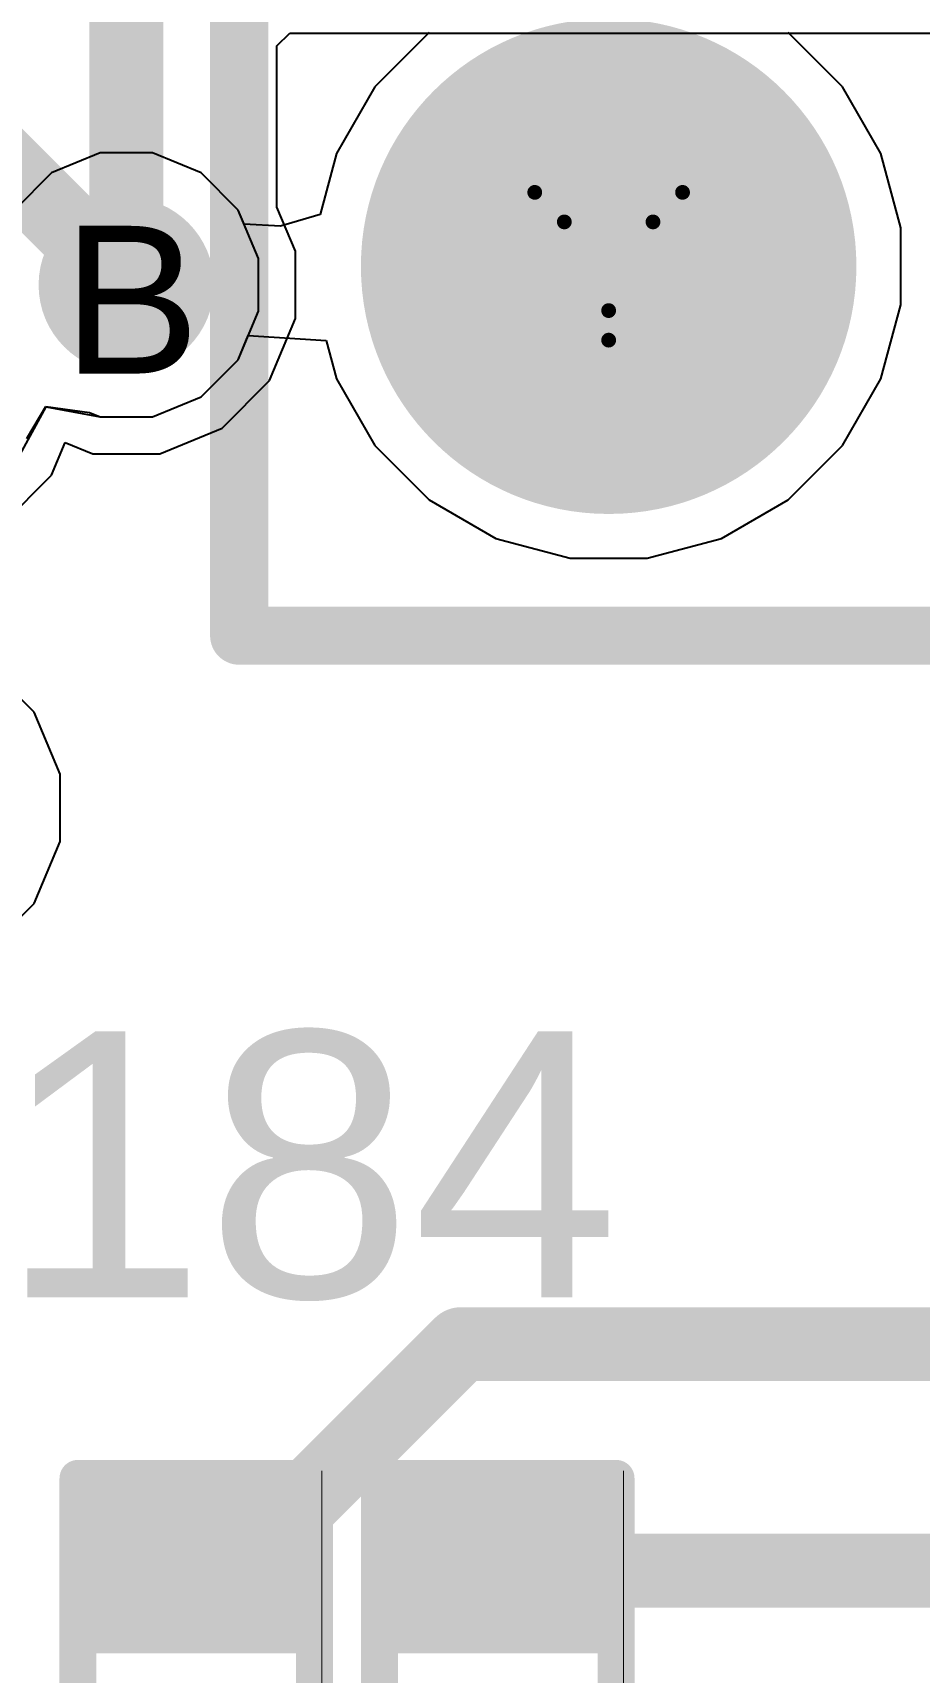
# Model space of a CAD drawing. Header units: inches. Extents: x 0 to 5379, y 0 to 5429.
# Drawn here: x 107.79 to 110.84, y 141.36 to 147 of the extents above; entities that cross this region are included whole.
import ezdxf

# ---------------------------------------------------------------- set-up
doc = ezdxf.new("R2010")
doc.units = ezdxf.units.IN
for name, color, linetype in [('Bottom Layer', 5, 'Continuous'), ('Bottom Solder', 6, 'Continuous'), ('Drill Drawing', 1, 'Continuous'), ('GND01', 16, 'Continuous'), ('GND02', 76, 'Continuous'), ('Multi-Layer', 9, 'Continuous'), ('Pad Holes', 156, 'Continuous'), ('PWR', 156, 'Continuous'), ('SIG 01', 90, 'Continuous'), ('Top Layer', 1, 'Continuous'), ('Top Overlay', 2, 'Continuous'), ('Top Paste', 8, 'Continuous'), ('Top Solder', 216, 'Continuous'), ('Via Holes', 16, 'Continuous')]:
    doc.layers.add(name, color=color, linetype=linetype)
doc.styles.add('Arial', font='', dxfattribs={"height": 0.2})
doc.styles.get('Arial').set_extended_font_data('Arial')

# ---------------------------------------------------------------- blocks, each defined once
blk = doc.blocks.new('R___0402_322')
at = {"layer": 'Top Layer'}
for points in [[(-0.6985, -0.3175), (-0.6985, 0.3175), (-0.2413, 0.3175), (-0.2413, -0.3175)], [(0.2413, -0.3175), (0.2413, 0.3175), (0.6985, 0.3175), (0.6985, -0.3175)]]:
    blk.add_hatch(color=1, dxfattribs=at).paths.add_polyline_path(points)
at = {"layer": 'Top Paste'}
for points in [[(-0.6985, -0.3175), (-0.6985, 0.3175), (-0.2413, 0.3175), (-0.2413, -0.3175)], [(0.2413, -0.3175), (0.2413, 0.3175), (0.6985, 0.3175), (0.6985, -0.3175)]]:
    blk.add_hatch(color=8, dxfattribs=at).paths.add_polyline_path(points)
at = {"layer": 'Top Solder'}
for points in [[(-0.7535, -0.3725), (-0.7535, 0.3725), (-0.1863, 0.3725), (-0.1863, -0.3725)], [(0.1863, -0.3725), (0.1863, 0.3725), (0.7535, 0.3725), (0.7535, -0.3725)]]:
    blk.add_hatch(color=216, dxfattribs=at).paths.add_polyline_path(points)
at = {"layer": 'Top Overlay'}
for points in [[(-0.7874, 0.4064, 0.127, 0.127, 0), (-0.7874, -0.4064, 0.127, 0.127, 0)], [(-0.7874, 0.4064, 0.127, 0.127, 0), (0.7874, 0.4064, 0.127, 0.127, 0)], [(0.7874, 0.4064, 0.127, 0.127, 0), (0.7874, -0.4064, 0.127, 0.127, 0)], [(-0.7874, -0.4064, 0.127, 0.127, 0), (0.7874, -0.4064, 0.127, 0.127, 0)], [(-0.8128, -0.4318, 0.00323, 0.00323, 0), (0.8128, -0.4318, 0.00323, 0.00323, 0)]]:
    blk.add_lwpolyline(points, format="xyseb", dxfattribs=at)
for points in [[(-0.8191, 0.4064, 0.0635, 0.0635, 1), (-0.7556, 0.4064, 0.0635, 0.0635, 1)], [(-0.8191, 0.4064, 0.0635, 0.0635, 1), (-0.7556, 0.4064, 0.0635, 0.0635, 1)], [(0.7556, 0.4064, 0.0635, 0.0635, 1), (0.8191, 0.4064, 0.0635, 0.0635, 1)], [(0.7556, 0.4064, 0.0635, 0.0635, 1), (0.8191, 0.4064, 0.0635, 0.0635, 1)], [(-0.8191, -0.4064, 0.0635, 0.0635, 1), (-0.7556, -0.4064, 0.0635, 0.0635, 1)], [(-0.8191, -0.4064, 0.0635, 0.0635, 1), (-0.7556, -0.4064, 0.0635, 0.0635, 1)], [(0.7556, -0.4064, 0.0635, 0.0635, 1), (0.8191, -0.4064, 0.0635, 0.0635, 1)], [(0.7556, -0.4064, 0.0635, 0.0635, 1), (0.8191, -0.4064, 0.0635, 0.0635, 1)], [(-0.8136, -0.4318, 0.00161, 0.00161, 1), (-0.812, -0.4318, 0.00161, 0.00161, 1)], [(0.812, -0.4318, 0.00161, 0.00161, 1), (0.8136, -0.4318, 0.00161, 0.00161, 1)]]:
    blk.add_lwpolyline(points, format="xyseb", close=True, dxfattribs=at)
blk = doc.blocks.new('R___0402_325')
at = {"layer": 'Top Layer'}
for points in [[(-0.6985, -0.3175), (-0.6985, 0.3175), (-0.2413, 0.3175), (-0.2413, -0.3175)], [(0.2413, -0.3175), (0.2413, 0.3175), (0.6985, 0.3175), (0.6985, -0.3175)]]:
    blk.add_hatch(color=1, dxfattribs=at).paths.add_polyline_path(points)
at = {"layer": 'Top Paste'}
for points in [[(-0.6985, -0.3175), (-0.6985, 0.3175), (-0.2413, 0.3175), (-0.2413, -0.3175)], [(0.2413, -0.3175), (0.2413, 0.3175), (0.6985, 0.3175), (0.6985, -0.3175)]]:
    blk.add_hatch(color=8, dxfattribs=at).paths.add_polyline_path(points)
at = {"layer": 'Top Solder'}
for points in [[(-0.7535, -0.3725), (-0.7535, 0.3725), (-0.1863, 0.3725), (-0.1863, -0.3725)], [(0.1863, -0.3725), (0.1863, 0.3725), (0.7535, 0.3725), (0.7535, -0.3725)]]:
    blk.add_hatch(color=216, dxfattribs=at).paths.add_polyline_path(points)
at = {"layer": 'Top Overlay'}
for points in [[(-0.7874, 0.4064, 0.127, 0.127, 0), (-0.7874, -0.4064, 0.127, 0.127, 0)], [(-0.7874, 0.4064, 0.127, 0.127, 0), (0.7874, 0.4064, 0.127, 0.127, 0)], [(0.7874, 0.4064, 0.127, 0.127, 0), (0.7874, -0.4064, 0.127, 0.127, 0)], [(-0.7874, -0.4064, 0.127, 0.127, 0), (0.7874, -0.4064, 0.127, 0.127, 0)], [(-0.8128, -0.4318, 0.00323, 0.00323, 0), (0.8128, -0.4318, 0.00323, 0.00323, 0)]]:
    blk.add_lwpolyline(points, format="xyseb", dxfattribs=at)
for points in [[(-0.8191, 0.4064, 0.0635, 0.0635, 1), (-0.7556, 0.4064, 0.0635, 0.0635, 1)], [(-0.8191, 0.4064, 0.0635, 0.0635, 1), (-0.7556, 0.4064, 0.0635, 0.0635, 1)], [(0.7556, 0.4064, 0.0635, 0.0635, 1), (0.8191, 0.4064, 0.0635, 0.0635, 1)], [(0.7556, 0.4064, 0.0635, 0.0635, 1), (0.8191, 0.4064, 0.0635, 0.0635, 1)], [(-0.8191, -0.4064, 0.0635, 0.0635, 1), (-0.7556, -0.4064, 0.0635, 0.0635, 1)], [(-0.8191, -0.4064, 0.0635, 0.0635, 1), (-0.7556, -0.4064, 0.0635, 0.0635, 1)], [(0.7556, -0.4064, 0.0635, 0.0635, 1), (0.8191, -0.4064, 0.0635, 0.0635, 1)], [(0.7556, -0.4064, 0.0635, 0.0635, 1), (0.8191, -0.4064, 0.0635, 0.0635, 1)], [(-0.8136, -0.4318, 0.00161, 0.00161, 1), (-0.812, -0.4318, 0.00161, 0.00161, 1)], [(0.812, -0.4318, 0.00161, 0.00161, 1), (0.8136, -0.4318, 0.00161, 0.00161, 1)]]:
    blk.add_lwpolyline(points, format="xyseb", close=True, dxfattribs=at)
blk = doc.blocks.new('HDR1X3__799')
at = {"layer": 'Bottom Layer'}
h = blk.add_hatch(color=5, dxfattribs=at)
edge = h.paths.add_edge_path()
edge.add_arc((5.08, 0), 0.75, 0, 360)
at = {"layer": 'Bottom Solder'}
h = blk.add_hatch(color=6, dxfattribs=at)
edge = h.paths.add_edge_path()
edge.add_arc((5.08, 0), 0.8516, 0, 360)
at = {"layer": 'GND01'}
h = blk.add_hatch(color=16, dxfattribs=at)
edge = h.paths.add_edge_path()
edge.add_arc((5.08, 0), 0.75, 0, 360)
at = {"layer": 'GND02'}
h = blk.add_hatch(color=76, dxfattribs=at)
edge = h.paths.add_edge_path()
edge.add_arc((5.08, 0), 0.75, 0, 360)
at = {"layer": 'Multi-Layer'}
h = blk.add_hatch(color=9, dxfattribs=at)
edge = h.paths.add_edge_path()
edge.add_arc((5.08, 0), 0.75, 0, 360)
at = {"layer": 'Pad Holes'}
h = blk.add_hatch(color=7, dxfattribs=at)
edge = h.paths.add_edge_path()
edge.add_arc((5.08, 0), 0.45, 0, 360)
at = {"layer": 'PWR'}
h = blk.add_hatch(color=156, dxfattribs=at)
edge = h.paths.add_edge_path()
edge.add_arc((5.08, 0), 0.75, 0, 360)
at = {"layer": 'SIG 01'}
h = blk.add_hatch(color=90, dxfattribs=at)
edge = h.paths.add_edge_path()
edge.add_arc((5.08, 0), 0.75, 0, 360)
at = {"layer": 'Top Layer'}
h = blk.add_hatch(color=1, dxfattribs=at)
edge = h.paths.add_edge_path()
edge.add_arc((5.08, 0), 0.75, 0, 360)
at = {"layer": 'Top Solder'}
h = blk.add_hatch(color=216, dxfattribs=at)
edge = h.paths.add_edge_path()
edge.add_arc((5.08, 0), 0.8516, 0, 360)
at = {"layer": 'Top Overlay'}
for points in [[(6.35, 1.27, 0.2, 0.2, 0), (-1.27, 1.27, 0.2, 0.2, 0)], [(6.35, 1.27, 0.2, 0.2, 0), (6.35, -1.27, 0.2, 0.2, 0)]]:
    blk.add_lwpolyline(points, format="xyseb", dxfattribs=at)
blk.add_lwpolyline([(6.3, 1.27, 0.1, 0.1, 1), (6.4, 1.27, 0.1, 0.1, 1)], format="xyseb", close=True, dxfattribs=at)
blk.add_lwpolyline([(6.3, 1.27, 0.1, 0.1, 1), (6.4, 1.27, 0.1, 0.1, 1)], format="xyseb", close=True, dxfattribs=at)

msp = doc.modelspace()

# ---------------------------------------------------------------- hatches: boundary and pattern name
at = {"layer": 'Bottom Layer'}
h = msp.add_hatch(color=5, dxfattribs=at)
edge = h.paths.add_edge_path()
edge.add_arc((108.1139, 146.1311), 0.2, 0, 360)
at = {"layer": 'Bottom Solder'}
h = msp.add_hatch(color=6, dxfattribs=at)
edge = h.paths.add_edge_path()
edge.add_arc((108.1139, 146.1311), 0.3016, 0, 360)
at = {"layer": 'GND01'}
h = msp.add_hatch(color=16, dxfattribs=at)
edge = h.paths.add_edge_path()
edge.add_arc((108.1139, 146.1311), 0.2, 0, 360)
at = {"layer": 'GND02'}
h = msp.add_hatch(color=76, dxfattribs=at)
edge = h.paths.add_edge_path()
edge.add_arc((108.1139, 146.1311), 0.2, 0, 360)
at = {"layer": 'PWR'}
h = msp.add_hatch(color=156, dxfattribs=at)
edge = h.paths.add_edge_path()
edge.add_arc((108.1139, 146.1311), 0.2, 0, 360)
at = {"layer": 'SIG 01'}
h = msp.add_hatch(color=90, dxfattribs=at)
edge = h.paths.add_edge_path()
edge.add_arc((108.1139, 146.1311), 0.2, 0, 360)
at = {"layer": 'Top Layer'}
h = msp.add_hatch(color=1, dxfattribs=at)
edge = h.paths.add_edge_path()
edge.add_arc((108.1139, 146.1311), 0.2, 0, 360)
at = {"layer": 'Top Solder'}
h = msp.add_hatch(color=216, dxfattribs=at)
edge = h.paths.add_edge_path()
edge.add_arc((108.1139, 146.1311), 0.3016, 0, 360)
at = {"layer": 'Via Holes'}
h = msp.add_hatch(color=7, dxfattribs=at)
edge = h.paths.add_edge_path()
edge.add_arc((108.1139, 146.1311), 0.1, 0, 360)

# ---------------------------------------------------------------- linework, layer by layer
at = {"layer": 'Bottom Layer'}
for p, q in [((108.0236, 146.5851), (107.8567, 146.5159)), ((108.2042, 146.5851), (108.0236, 146.5851)), ((108.371, 146.5159), (108.2042, 146.5851)), ((107.8567, 146.5159), (107.729, 146.3882)), ((108.4987, 146.3882), (108.371, 146.5159)), ((108.5679, 146.2214), (108.4987, 146.3882)), ((108.5679, 146.0408), (108.5679, 146.2214)), ((108.4987, 145.8739), (108.5679, 146.0408)), ((108.371, 145.7462), (108.4987, 145.8739)), ((107.7721, 145.6034), (107.837, 145.7129)), ((107.837, 145.7129), (107.9868, 145.6923)), ((108.2042, 145.6771), (108.371, 145.7462)), ((107.9868, 145.6923), (108.0236, 145.6771)), ((108.0236, 145.6771), (108.2042, 145.6771))]:
    msp.add_line(p, q, dxfattribs=at)
at = {"layer": 'Drill Drawing'}
for points in [[(109.5178, 146.4493, 0.0508, 0.0508, 0), (110.0258, 146.4493, 0.0508, 0.0508, 0)], [(109.5178, 146.4493, 0.0508, 0.0508, 0), (109.7718, 145.9413, 0.0508, 0.0508, 0)], [(109.7718, 145.9413, 0.0508, 0.0508, 0), (110.0258, 146.4493, 0.0508, 0.0508, 0)], [(109.6194, 146.3477, 0.0508, 0.0508, 0), (109.9242, 146.3477, 0.0508, 0.0508, 0)], [(109.6194, 146.3477, 0.0508, 0.0508, 0), (109.7718, 146.0429, 0.0508, 0.0508, 0)], [(109.7718, 146.0429, 0.0508, 0.0508, 0), (109.9242, 146.3477, 0.0508, 0.0508, 0)]]:
    msp.add_lwpolyline(points, format="xyseb", dxfattribs=at)
for points in [[(109.5051, 146.4493, 0.0254, 0.0254, 1), (109.5305, 146.4493, 0.0254, 0.0254, 1)], [(109.5051, 146.4493, 0.0254, 0.0254, 1), (109.5305, 146.4493, 0.0254, 0.0254, 1)], [(110.0131, 146.4493, 0.0254, 0.0254, 1), (110.0385, 146.4493, 0.0254, 0.0254, 1)], [(110.0131, 146.4493, 0.0254, 0.0254, 1), (110.0385, 146.4493, 0.0254, 0.0254, 1)], [(109.6067, 146.3477, 0.0254, 0.0254, 1), (109.6321, 146.3477, 0.0254, 0.0254, 1)], [(109.6067, 146.3477, 0.0254, 0.0254, 1), (109.6321, 146.3477, 0.0254, 0.0254, 1)], [(109.9115, 146.3477, 0.0254, 0.0254, 1), (109.9369, 146.3477, 0.0254, 0.0254, 1)], [(109.9115, 146.3477, 0.0254, 0.0254, 1), (109.9369, 146.3477, 0.0254, 0.0254, 1)], [(109.7591, 146.0429, 0.0254, 0.0254, 1), (109.7845, 146.0429, 0.0254, 0.0254, 1)], [(109.7591, 146.0429, 0.0254, 0.0254, 1), (109.7845, 146.0429, 0.0254, 0.0254, 1)], [(109.7591, 145.9413, 0.0254, 0.0254, 1), (109.7845, 145.9413, 0.0254, 0.0254, 1)], [(109.7591, 145.9413, 0.0254, 0.0254, 1), (109.7845, 145.9413, 0.0254, 0.0254, 1)]]:
    msp.add_lwpolyline(points, format="xyseb", close=True, dxfattribs=at)
at = {"layer": 'GND01'}
for p, q in [((108.0236, 146.5851), (107.8567, 146.5159)), ((108.2042, 146.5851), (108.0236, 146.5851)), ((108.371, 146.5159), (108.2042, 146.5851)), ((107.8567, 146.5159), (107.729, 146.3882)), ((108.4987, 146.3882), (108.371, 146.5159)), ((108.5679, 146.2214), (108.4987, 146.3882)), ((108.5679, 146.0408), (108.5679, 146.2214)), ((108.4987, 145.8739), (108.5679, 146.0408)), ((108.371, 145.7462), (108.4987, 145.8739)), ((107.7494, 145.5486), (107.838, 145.7118)), ((107.838, 145.7118), (108.0236, 145.6771)), ((108.2042, 145.6771), (108.371, 145.7462)), ((108.0236, 145.6771), (108.2042, 145.6771))]:
    msp.add_line(p, q, dxfattribs=at)
at = {"layer": 'GND02'}
for p, q in [((108.0236, 146.5851), (107.8567, 146.5159)), ((108.2042, 146.5851), (108.0236, 146.5851)), ((108.371, 146.5159), (108.2042, 146.5851)), ((107.8567, 146.5159), (107.729, 146.3882)), ((108.4987, 146.3882), (108.371, 146.5159)), ((108.5679, 146.2214), (108.4987, 146.3882)), ((108.5679, 146.0408), (108.5679, 146.2214)), ((108.4987, 145.8739), (108.5679, 146.0408)), ((108.371, 145.7462), (108.4987, 145.8739)), ((107.7494, 145.5486), (107.838, 145.7118)), ((107.838, 145.7118), (108.0236, 145.6771)), ((108.2042, 145.6771), (108.371, 145.7462)), ((108.0236, 145.6771), (108.2042, 145.6771))]:
    msp.add_line(p, q, dxfattribs=at)
at = {"layer": 'PWR'}
for p, q in [((109.1553, 146.9987), (108.9684, 146.8118)), ((110.5752, 146.8118), (110.3883, 146.9987)), ((108.9684, 146.8118), (108.8362, 146.5828)), ((110.7074, 146.5828), (110.5752, 146.8118)), ((108.0236, 146.5851), (107.8567, 146.5159)), ((108.2042, 146.5851), (108.0236, 146.5851)), ((108.371, 146.5159), (108.2042, 146.5851)), ((108.8362, 146.5828), (108.78, 146.373)), ((110.7758, 146.3275), (110.7074, 146.5828)), ((107.8567, 146.5159), (107.729, 146.3882)), ((108.4987, 146.3882), (108.371, 146.5159)), ((108.5189, 146.3397), (108.4987, 146.3882)), ((108.6437, 146.3336), (108.5189, 146.3397)), ((108.78, 146.373), (108.6437, 146.3336)), ((110.7758, 146.0631), (110.7758, 146.3275)), ((110.7074, 145.8078), (110.7758, 146.0631)), ((108.4987, 145.8739), (108.5332, 145.9572)), ((108.5332, 145.9572), (108.8009, 145.9396)), ((108.8009, 145.9396), (108.8362, 145.8078)), ((108.371, 145.7462), (108.4987, 145.8739)), ((108.8362, 145.8078), (108.9684, 145.5788)), ((110.5752, 145.5788), (110.7074, 145.8078)), ((107.7494, 145.5486), (107.838, 145.7118)), ((107.838, 145.7118), (108.0236, 145.6771)), ((108.2042, 145.6771), (108.371, 145.7462)), ((108.0236, 145.6771), (108.2042, 145.6771)), ((108.9684, 145.5788), (109.1553, 145.3919)), ((110.3883, 145.3919), (110.5752, 145.5788)), ((109.1553, 145.3919), (109.3843, 145.2597)), ((110.1593, 145.2597), (110.3883, 145.3919)), ((109.3843, 145.2597), (109.6396, 145.1913)), ((109.904, 145.1913), (110.1593, 145.2597)), ((109.6396, 145.1913), (109.904, 145.1913))]:
    msp.add_line(p, q, dxfattribs=at)
at = {"layer": 'SIG 01'}
for p, q in [((108.6318, 146.9526), (108.6764, 146.9972)), ((108.6764, 146.9972), (111.2384, 146.9972)), ((108.6318, 146.3988), (108.6318, 146.9526)), ((108.6949, 146.2466), (108.6318, 146.3988)), ((108.6949, 146.0155), (108.6949, 146.2466)), ((108.6064, 145.802), (108.6949, 146.0155)), ((108.443, 145.6385), (108.6064, 145.802)), ((107.8571, 145.4767), (107.9037, 145.5892)), ((107.9037, 145.5892), (107.9983, 145.5501)), ((108.2294, 145.5501), (108.443, 145.6385)), ((107.9983, 145.5501), (108.2294, 145.5501)), ((107.6937, 145.3132), (107.8571, 145.4767)), ((107.7975, 144.6625), (107.6341, 144.826)), ((107.886, 144.449), (107.7975, 144.6625)), ((107.886, 144.2178), (107.886, 144.449)), ((107.7975, 144.0043), (107.886, 144.2178)), ((107.6341, 143.8409), (107.7975, 144.0043))]:
    msp.add_line(p, q, dxfattribs=at)
msp.add_lwpolyline([(108.1139, 146.1311, 0.254, 0.254, 0), (108.1139, 147.1672, 0.254, 0.254, 0)], format="xyseb", dxfattribs=at)
msp.add_lwpolyline([(108.0504, 146.1311, 0.127, 0.127, 1), (108.1774, 146.1311, 0.127, 0.127, 1)], format="xyseb", close=True, dxfattribs=at)
at = {"layer": 'Top Layer'}
for points in [[(107.2261, 147.0188, 0.254, 0.254, 0), (108.1139, 146.1311, 0.254, 0.254, 0)], [(108.5871, 141.8122, 0.254, 0.254, 0), (109.2645, 142.4896, 0.254, 0.254, 0)], [(109.2645, 142.4896, 0.254, 0.254, 0), (111.8159, 142.4896, 0.254, 0.254, 0)], [(108.3665, 141.7106, 0.254, 0.254, 0), (108.4681, 141.8122, 0.254, 0.254, 0)], [(108.4681, 141.8122, 0.254, 0.254, 0), (108.5871, 141.8122, 0.254, 0.254, 0)], [(109.3908, 141.7106, 0.254, 0.254, 0), (113.9884, 141.7106, 0.254, 0.254, 0)]]:
    msp.add_lwpolyline(points, format="xyseb", dxfattribs=at)
for points in [[(108.0504, 146.1311, 0.127, 0.127, 1), (108.1774, 146.1311, 0.127, 0.127, 1)], [(109.201, 142.4896, 0.127, 0.127, 1), (109.328, 142.4896, 0.127, 0.127, 1)], [(109.201, 142.4896, 0.127, 0.127, 1), (109.328, 142.4896, 0.127, 0.127, 1)], [(108.4046, 141.8122, 0.127, 0.127, 1), (108.5316, 141.8122, 0.127, 0.127, 1)], [(108.4046, 141.8122, 0.127, 0.127, 1), (108.5316, 141.8122, 0.127, 0.127, 1)], [(108.5236, 141.8122, 0.127, 0.127, 1), (108.6506, 141.8122, 0.127, 0.127, 1)], [(108.5236, 141.8122, 0.127, 0.127, 1), (108.6506, 141.8122, 0.127, 0.127, 1)], [(108.303, 141.7106, 0.127, 0.127, 1), (108.43, 141.7106, 0.127, 0.127, 1)], [(109.3273, 141.7106, 0.127, 0.127, 1), (109.4543, 141.7106, 0.127, 0.127, 1)]]:
    msp.add_lwpolyline(points, format="xyseb", close=True, dxfattribs=at)

# ---------------------------------------------------------------- block references
for name, p, rotation in [('HDR1X3__799', (114.8518, 146.1953), 180), ('R___0402_322', (108.3541, 141.2407), 90), ('R___0402_325', (109.3908, 141.2407), 90)]:
    msp.add_blockref(name, p, dxfattribs=dict(rotation=rotation))

# ---------------------------------------------------------------- texts
at = {"layer": 'Drill Drawing', "style": 'Arial'}
msp.add_text('B', height=0.508, dxfattribs=at).set_placement((107.8938, 145.8263))
at = {"layer": 'Top Overlay', "style": 'Arial'}
msp.add_text('C184', height=0.9144, dxfattribs=at).set_placement((106.7543, 142.6504))

doc.saveas('drawing.dxf')
